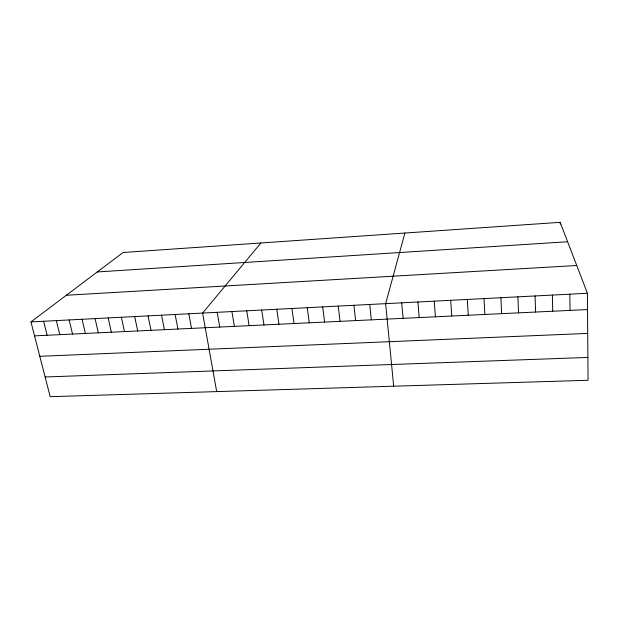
<?xml version="1.0" encoding="UTF-8"?>
<svg xmlns="http://www.w3.org/2000/svg" width="619" height="619" viewBox="0 0 619 619"><rect width="100%" height="100%" fill="white"/><g stroke="black" fill="none" stroke-linecap="round" stroke-linejoin="round"><path stroke-width="0.93" d="M404.896 233.038L385.645 303.65L393.669 386.21M260.909 242.981L202.599 313.075L216.689 391.603M30.95 321.911L123.096 252.49L560.164 222.322L587.416 293.267L588.05 380.283L50.185 396.678L30.95 321.911L587.416 293.267M97.268 271.95L567.631 241.75M66.318 295.263L576.753 265.497M34.54 335.862L587.539 309.57M39.802 356.304L587.71 333.409M45.117 376.979L587.888 357.442M43.593 321.261L47.114 335.258M56.329 320.603L59.788 334.655M69.158 319.946L72.539 334.051M82.072 319.28L85.383 333.44M95.078 318.607L98.32 332.829M108.186 317.934L111.35 332.21M121.378 317.253L124.473 331.583M134.671 316.572L137.697 330.956M148.057 315.883L151.005 330.322M161.544 315.187L164.414 329.687M175.131 314.491L177.924 329.045M188.81 313.787L191.526 328.395M217.199 312.324L219.745 327.056M231.916 311.566L234.377 326.36M246.749 310.8L249.117 325.656M261.698 310.034L263.973 324.952M276.763 309.26L278.952 324.24M291.944 308.479L294.04 323.52M307.256 307.689L309.252 322.801M322.685 306.892L324.588 322.066M338.237 306.096L340.04 321.331M353.913 305.283L355.616 320.596M369.713 304.471L371.315 319.845M401.708 302.823L403.101 318.336M417.902 301.995L419.187 317.57M434.229 301.151L435.405 316.796M450.686 300.308L451.754 316.023M467.283 299.449L468.243 315.241M484.019 298.59L484.863 314.444M500.895 297.724L501.622 313.647M517.91 296.841L518.521 312.85M535.064 295.959L535.559 312.038M552.372 295.07L552.736 311.218M560.164 222.322L560.203 224.163M569.82 294.172L570.06 310.398"/></g></svg>
